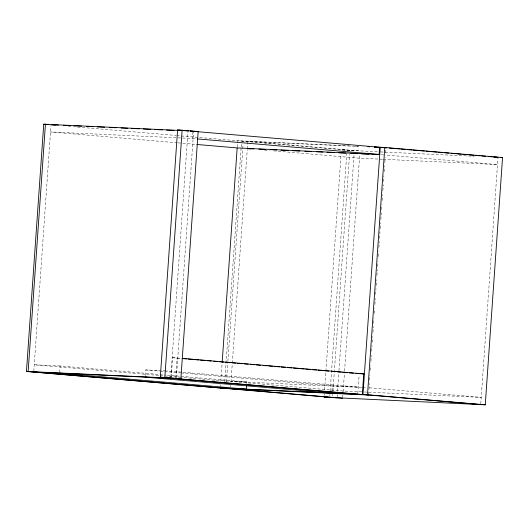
<?xml version="1.0" encoding="UTF-8"?>
<svg xmlns="http://www.w3.org/2000/svg" width="529" height="529" viewBox="0 0 529 529"><rect width="100%" height="100%" fill="white"/><g stroke="black" fill="none" stroke-linecap="round" stroke-linejoin="round"><path stroke-width="0.4" stroke-dasharray="2.65 1.98" d="M33.796 371.199L51.029 124.751M59.724 372.396L60.174 365.982L163.772 374.843M145.33 375.53L145.726 369.923L165.98 370.855M170.781 377.263L187.954 131.661M171.257 376.727L172.586 357.723L181.235 358.285M175.74 377.713L177.122 357.935M177.149 142.79L50.526 131.959L192.47 138.499L192.913 132.091M176.388 377.746L193.561 132.144M220.494 386.355L220.613 384.662M220.844 381.369L222.114 363.238M237.223 147.122L237.673 140.707L350.727 145.918M224.765 381.773L241.131 147.703M241.191 146.883L241.422 143.584M226.452 381.845L227.834 362.067M227.893 361.241L243.049 144.49M230.637 387.049L230.756 385.35M230.988 382.057L232.257 363.926M232.317 363.099L247.241 149.641M247.301 148.814L247.817 141.402L359.965 150.99M246.699 383.545L246.812 381.945L164.592 374.916M324.217 395.513L324.33 393.867M324.621 389.747L341.106 154.032M329.825 395.996L329.937 394.343M330.169 391.05L346.766 153.688M332.027 390.693L332.364 385.886L358.292 387.076L166.787 370.895M332.642 395.904L332.761 394.25M332.986 390.957L349.53 154.422M337.125 396.935L337.297 394.462M337.528 391.169L338.91 371.384M338.963 370.565L354.066 154.627M342.726 397.438L342.904 394.945M343.136 391.645L344.518 371.867M344.571 371.041L359.68 154.997M357.842 393.49L359.112 375.332M368.634 394.204L368.753 392.538M368.971 389.397L369.387 383.472M369.619 380.172L369.963 375.226M370.307 370.28L370.65 365.341M370.941 361.214L371.345 355.448M371.636 351.329L372.039 345.556M372.271 342.263L372.674 336.49M372.958 332.371L373.362 326.605M373.593 323.305L373.937 318.359M374.287 313.413L374.631 308.473M374.916 304.347L375.319 298.581M375.61 294.461L376.013 288.689M376.245 285.396L376.648 279.623M376.932 275.503L377.336 269.737M377.567 266.437L377.918 261.491M378.261 256.545L378.605 251.606M378.896 247.479L379.3 241.713M379.531 238.414L379.987 231.821M380.219 228.528L380.622 222.755M380.854 219.462L381.316 212.87M381.548 209.57L381.892 204.624M382.183 200.504L382.586 194.738M382.87 190.612L383.274 184.846M383.505 181.546L383.909 175.78M384.199 171.661L384.603 165.888M384.834 162.595L385.178 157.649M385.522 152.702L385.813 148.556M480.782 403.772L497.954 158.151M355.534 146.136L358.159 146.262M241.594 141.111L358.748 146.507M354.357 150.507L341.39 149.912L379.683 151.896M380.503 151.935L474.182 156.247M381.257 154.779L383.723 154.891M382.467 159.262L359.456 158.197L272.686 150.778M383.287 159.295L497.511 164.559L385.363 154.971M60.174 365.982L34.246 364.792L159.222 375.478M246.812 381.945L220.891 380.748L180.601 377.303M361.691 387.453L231.034 381.435L343.176 391.03L363.721 391.976M362.51 387.493L366.617 387.684M364.541 392.009L367.827 392.161M368.647 392.201L481.225 397.385L369.083 387.797M68.367 126.299L176.005 135.437M176.739 135.569L349.814 150.302M192.47 138.499L196.576 138.849M264.5 150.077L269.413 150.5M177.969 142.863L182.082 143.214M182.902 143.28L196.061 144.404M172.586 357.723L180.806 358.431M145.726 369.923L159.705 371.12M160.525 371.193L163.811 371.47M164.638 371.543L180.257 372.879M181.077 372.945L332.364 385.886M160.042 375.544L179.774 377.237"/><path stroke-width="0.79" d="M368.581 395.011L224.303 388.365L26.45 371.444L43.742 124.196L178.121 130.385M45.428 124.269L28.136 371.523L332.529 397.55M182.055 358.358L363.767 373.897L362.325 394.502L160.313 377.197L177.599 129.949L198.157 131.529L180.865 378.777L33.744 371.999M160.313 377.197L164.85 377.408L182.135 130.16M222.167 362.411L237.151 148.127M246.587 385.152L246.309 389.152L59.665 373.196M196.881 144.477L237.171 147.922L379.108 154.461L379.61 147.247L197.086 131.642M220.381 387.962L367.51 394.74L384.801 147.485L502.55 157.556L485.258 404.804L324.105 397.16L337.066 397.762M184.714 130.689L188.013 130.842M58.461 125.095L51.855 124.791L55.274 125.115M63.394 125.32L70.013 125.624M74.933 125.849L81.565 126.16M86.472 126.385L93.117 126.689M97.243 126.881L104.669 127.225M109.549 127.449L116.228 127.753M121.088 127.978L127.78 128.282M131.807 128.474L139.332 128.818M143.346 129.003L150.884 129.347M154.885 129.532L162.436 129.883M166.562 130.074L173.995 130.412M190.321 131.166L198.157 131.529M367.9 146.712L369.711 146.791M374.492 147.009L384.801 147.485M374.327 147.227L376.827 147.34M380.926 147.531L385.866 147.756M493.907 157.159L498.014 157.344L493.894 156.994M500.282 157.45L502.55 157.556M253.887 148.913L247.314 148.609L250.587 148.887M258.82 149.138L265.393 149.442M270.319 149.667L276.892 149.972M281.005 150.163L288.398 150.5M292.511 150.692L299.903 151.03M304.836 151.261L311.409 151.565M316.335 151.79L322.915 152.094M327.021 152.279L334.414 152.623M338.527 152.808L345.92 153.152M350.853 153.377L357.425 153.681M361.532 153.873L368.931 154.21M373.038 154.402L376.324 154.554M363.767 373.897L355.938 373.401M26.45 371.444L170.722 378.09M177.599 129.949L183.206 130.425M184.806 130.564L188.813 130.908M190.414 131.047L194.619 131.43M386.851 147.842L380.258 147.28L362.973 394.528L480.722 404.599M389.146 148.034L393.437 148.404M394.872 148.53L399.785 148.947M400.85 149.039L405.789 149.462M407.436 149.601L412.065 149.998M413.202 150.097L418.141 150.514M419.431 150.626L424.344 151.049M425.977 151.188L430.494 151.572M431.71 151.678L436.617 152.094M437.9 152.207L442.846 152.63M444.492 152.769L448.896 153.145M451.078 153.331L455.449 153.708M456.838 153.827L461.176 154.197M462.815 154.336L467.729 154.759M469.19 154.885L473.455 155.248M474.956 155.374L480.001 155.804M481.542 155.936L485.734 156.3M488.135 156.505L492.281 156.855M43.742 124.196L48.708 124.553M197.403 138.922L379.108 154.461M182.452 358.569L186.565 358.92M188.212 359.059L193.145 359.482M194.784 359.621L198.897 359.978M200.544 360.117L205.477 360.54M207.117 360.679L211.23 361.029M213.696 361.241L217.809 361.591M219.456 361.73L223.562 362.087M225.209 362.226L230.141 362.649M231.788 362.788L235.894 363.139M237.541 363.278L242.474 363.701M244.12 363.84L248.227 364.197M250.693 364.402L254.806 364.759M256.453 364.898L260.566 365.248M263.032 365.46L267.138 365.81M268.785 365.949L272.898 366.306M274.538 366.445L279.471 366.868M281.117 367.007L285.23 367.357M287.697 367.569L291.81 367.919M293.45 368.058L298.382 368.482M300.029 368.62L304.142 368.978M305.782 369.116L310.715 369.54M312.361 369.678L316.474 370.029M318.114 370.168L323.054 370.591M324.694 370.73L328.807 371.087M331.273 371.292L335.386 371.649M337.026 371.788L341.139 372.138M342.785 372.277L347.718 372.7M349.358 372.839L353.471 373.196M164.85 377.408L180.865 378.777M367.51 394.74L485.258 404.804M171.145 378.328L357.789 394.29M145.224 377.137L331.862 393.093M230.525 388.65L342.673 398.238"/></g></svg>
